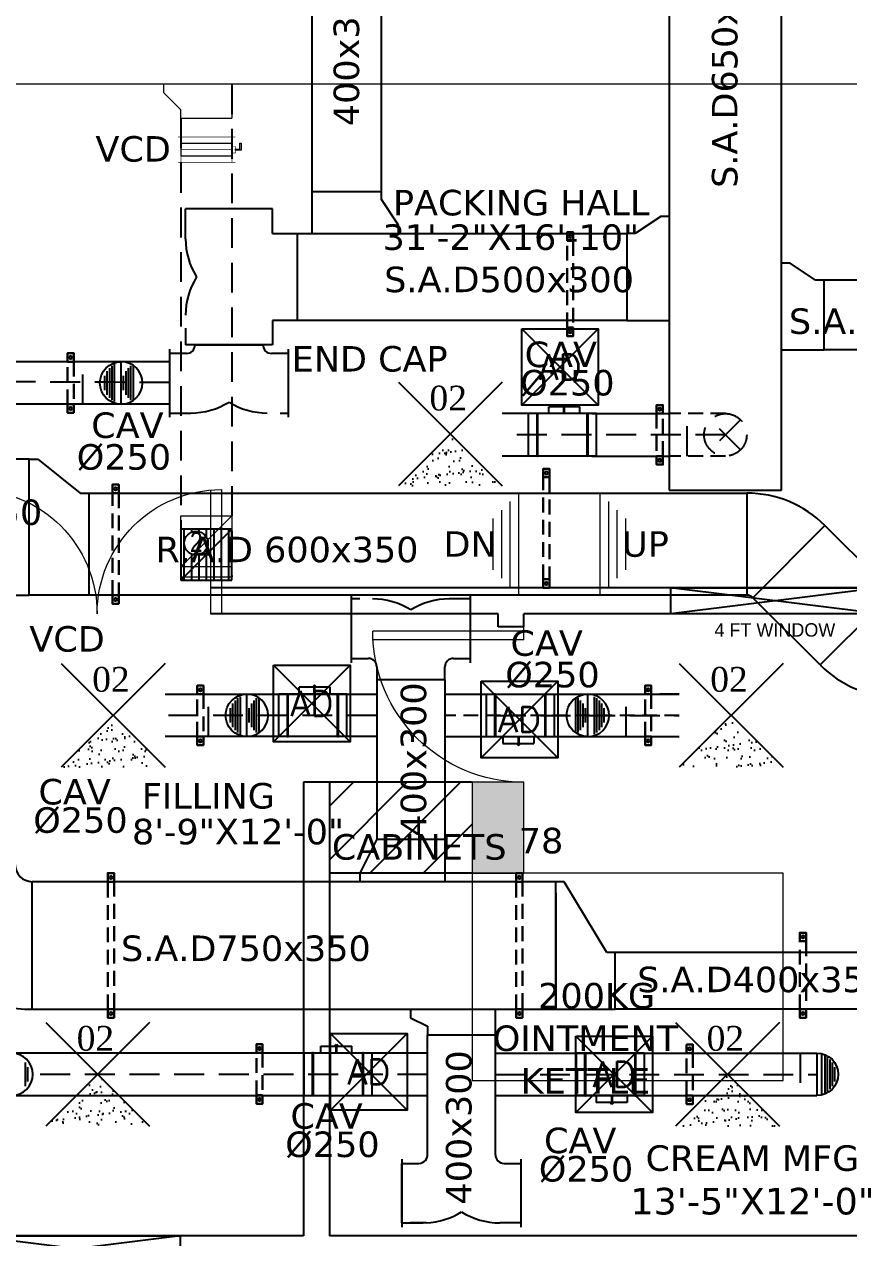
# Model space of a CAD drawing. Header units: millimetres. Extents: x -5691 to 68617, y -23008 to 84113.
# Drawn here: x 3617 to 8462, y 33340 to 40474 of the extents above; entities that cross this region are included whole.
import ezdxf
from ezdxf.enums import TextEntityAlignment as Align

# ---------------------------------------------------------------- set-up
doc = ezdxf.new("R2010")
doc.units = ezdxf.units.MM
doc.header["$LTSCALE"] = 700
doc.header["$MEASUREMENT"] = 0
doc.linetypes.add('HIDDEN', pattern=[0.375, 0.25, -0.125])
for name, color, linetype in [('Access Door', 7, 'Continuous'), ('architactur xref$0$COLUMN HATCH', 8, 'Continuous'), ('architactur xref$0$TEXT', 8, 'Continuous'), ('architactur xref$0$WALL', 8, 'Continuous'), ('architactur xref$0$WINDOOW', 8, 'Continuous'), ('CAV', 4, 'Continuous'), ('duct size', 7, 'Continuous'), ('M-AC-DIFFUSER', 3, 'Continuous'), ('rcp$0$DIF 02', 74, 'Continuous'), ('rcp$0$DIF 46', 74, 'Continuous'), ('rcp$0$Return grill 300x300', 5, 'Continuous'), ('rcp$0$RETURN GRILL-600x300', 5, 'Continuous'), ('rcp$0$X-REF', 8, 'Continuous'), ('Return Ahu-03', 1, 'Continuous'), ('Supply Ahu-03', 3, 'Continuous'), ('Supply Ahu-05', 3, 'Continuous'), ('Supply Ahu-06', 3, 'Continuous'), ('X-REF', 8, 'Continuous')]:
    doc.layers.add(name, color=color, linetype=linetype)
for name, color, linetype, lineweight in [('Return AHU-02', 1, 'Continuous', 20), ('SA-HANGERS', 21, 'Continuous', 30), ('VCD', 1, 'Continuous', 20)]:
    doc.layers.add(name, color=color, linetype=linetype, lineweight=lineweight)
doc.styles.add('AC-TEXT', font='ROMANS.SHX', dxfattribs={"height": 200})
doc.styles.add('architactur xref$0$H St Bt', font='stylu.ttf')
doc.styles.add('architactur xref$0$VERDANA', font='verdana.ttf')
doc.styles.add('rcp$0$style1', font='ARIALN.TTF')
doc.styles.add('rcp$0$TECHNICBOLD', font='times.ttf', dxfattribs={"height": 10})
doc.styles.add('VERDANA', font='verdana.ttf')

# ---------------------------------------------------------------- blocks, each defined once
blk = doc.blocks.new('*U58')
for p, q in [((0, 0), (0, 37)), ((600, 0), (600, 37))]:
    blk.add_line(p, q)
for points in [[(0, 0), (-50, 0), (-50, 37), (0, 37)], [(600, 37), (650, 37), (650, 0), (600, 0)]]:
    blk.add_lwpolyline(points)
at = {"linetype": 'HIDDEN', "ltscale": 0.5}
for points in [[(0, 37), (600, 37)], [(600, 0), (0, 0)]]:
    blk.add_lwpolyline(points, dxfattribs=at)
for centre in [(-25, 18.5), (625, 18.5)]:
    blk.add_circle(centre, 8.44)
blk = doc.blocks.new('*U59')
for p, q in [((0, 0), (0, 37)), ((600, 0), (600, 37))]:
    blk.add_line(p, q)
for points in [[(0, 0), (-50, 0), (-50, 37), (0, 37)], [(600, 37), (650, 37), (650, 0), (600, 0)]]:
    blk.add_lwpolyline(points)
at = {"linetype": 'HIDDEN', "ltscale": 0.5}
for points in [[(0, 37), (600, 37)], [(600, 0), (0, 0)]]:
    blk.add_lwpolyline(points, dxfattribs=at)
for centre in [(-25, 18.5), (625, 18.5)]:
    blk.add_circle(centre, 8.44)
blk = doc.blocks.new('*U60')
for p, q in [((0, 0), (0, 37)), ((250.1, 0), (250.1, 37))]:
    blk.add_line(p, q)
for points in [[(0, 0), (-50, 0), (-50, 37), (0, 37)], [(250.1, 37), (300.1, 37), (300.1, 0), (250.1, 0)]]:
    blk.add_lwpolyline(points)
at = {"linetype": 'HIDDEN', "ltscale": 0.5}
for points in [[(0, 37), (250.1, 37)], [(250.1, 0), (0, 0)]]:
    blk.add_lwpolyline(points, dxfattribs=at)
for centre in [(-25, 18.5), (275.1, 18.5)]:
    blk.add_circle(centre, 8.44)
blk = doc.blocks.new('*U61')
for p, q in [((0, 0), (0, 37)), ((250.1, 0), (250.1, 37))]:
    blk.add_line(p, q)
for points in [[(0, 0), (-50, 0), (-50, 37), (0, 37)], [(250.1, 37), (300.1, 37), (300.1, 0), (250.1, 0)]]:
    blk.add_lwpolyline(points)
at = {"linetype": 'HIDDEN', "ltscale": 0.5}
for points in [[(0, 37), (250.1, 37)], [(250.1, 0), (0, 0)]]:
    blk.add_lwpolyline(points, dxfattribs=at)
for centre in [(-25, 18.5), (275.1, 18.5)]:
    blk.add_circle(centre, 8.44)
blk = doc.blocks.new('*U62')
for p, q in [((0, 0), (0, 37)), ((400, 0), (400, 37))]:
    blk.add_line(p, q)
for points in [[(0, 0), (-50, 0), (-50, 37), (0, 37)], [(400, 37), (450, 37), (450, 0), (400, 0)]]:
    blk.add_lwpolyline(points)
at = {"linetype": 'HIDDEN', "ltscale": 0.5}
for points in [[(0, 37), (400, 37)], [(400, 0), (0, 0)]]:
    blk.add_lwpolyline(points, dxfattribs=at)
for centre in [(-25, 18.5), (425, 18.5)]:
    blk.add_circle(centre, 8.44)
blk = doc.blocks.new('*U63')
for p, q in [((0, 0), (0, 37)), ((750, 0), (750, 37))]:
    blk.add_line(p, q)
for points in [[(0, 0), (-50, 0), (-50, 37), (0, 37)], [(750, 37), (800, 37), (800, 0), (750, 0)]]:
    blk.add_lwpolyline(points)
at = {"linetype": 'HIDDEN', "ltscale": 0.5}
for points in [[(0, 37), (750, 37)], [(750, 0), (0, 0)]]:
    blk.add_lwpolyline(points, dxfattribs=at)
for centre in [(-25, 18.5), (775, 18.5)]:
    blk.add_circle(centre, 8.44)
blk = doc.blocks.new('*U75')
for p, q in [((0, 0), (0, 37)), ((250, 0), (250, 37))]:
    blk.add_line(p, q)
for points in [[(0, 0), (-50, 0), (-50, 37), (0, 37)], [(250, 37), (300, 37), (300, 0), (250, 0)]]:
    blk.add_lwpolyline(points)
at = {"linetype": 'HIDDEN', "ltscale": 0.5}
for points in [[(0, 37), (250, 37)], [(250, 0), (0, 0)]]:
    blk.add_lwpolyline(points, dxfattribs=at)
for centre in [(-25, 18.5), (275, 18.5)]:
    blk.add_circle(centre, 8.44)
blk = doc.blocks.new('*U76')
for p, q in [((0, 0), (0, 37)), ((250.2, 0), (250.2, 37))]:
    blk.add_line(p, q)
for points in [[(0, 0), (-50, 0), (-50, 37), (0, 37)], [(250.2, 37), (300.2, 37), (300.2, 0), (250.2, 0)]]:
    blk.add_lwpolyline(points)
at = {"linetype": 'HIDDEN', "ltscale": 0.5}
for points in [[(0, 37), (250.2, 37)], [(250.2, 0), (0, 0)]]:
    blk.add_lwpolyline(points, dxfattribs=at)
for centre in [(-25, 18.5), (275.2, 18.5)]:
    blk.add_circle(centre, 8.44)
blk = doc.blocks.new('*U78')
for p, q in [((0, 0), (0, 37)), ((510, 0), (510, 37))]:
    blk.add_line(p, q)
for points in [[(0, 0), (-50, 0), (-50, 37), (0, 37)], [(510, 37), (560, 37), (560, 0), (510, 0)]]:
    blk.add_lwpolyline(points)
at = {"linetype": 'HIDDEN', "ltscale": 0.5}
for points in [[(0, 37), (510, 37)], [(510, 0), (0, 0)]]:
    blk.add_lwpolyline(points, dxfattribs=at)
for centre in [(-25, 18.5), (535, 18.5)]:
    blk.add_circle(centre, 8.44)
blk = doc.blocks.new('CAV 250 DIA')
for p, q in [((0, 400), (0, 350)), ((0, 400), (250, 400)), ((250, 400), (250, 350)), ((0, 350), (250, 350)), ((0, 345), (0, 55)), ((0, 345), (250, 345)), ((250, 345), (250, 55)), ((250, 301.1), (290, 301.1)), ((290, 301.1), (290, 119.1)), ((290.8, 218.7), (292.2, 220.1)), ((290.8, 218.7), (297.4, 212.1)), ((292.2, 220.1), (302.2, 210.1)), ((250, 212.1), (297.4, 212.1)), ((250, 208.1), (297.4, 208.1)), ((297.4, 208.1), (290.8, 201.6)), ((290.8, 201.6), (292.2, 200.1)), ((302.2, 210.1), (292.2, 200.1)), ((250, 119.1), (290, 119.1)), ((0, 55), (250, 55)), ((0, 50), (0, 0)), ((0, 50), (250, 50)), ((0, 50), (250, 50)), ((0, 0), (250, 0)), ((250, 50), (250, 0))]:
    blk.add_line(p, q)
for centre, start, end in [((0.9, 347.5), 109.43656, 250.56344), ((249.1, 347.5), 289.43656, 70.56344), ((0.9, 52.5), 109.43656, 250.56344), ((249.1, 52.5), 289.43656, 70.56344)]:
    blk.add_arc(centre, 2.65, start, end)
blk = doc.blocks.new('*U218')
at = {"layer": 'architactur xref$0$WALL', "color": 0}
for p, q in [((60520.06, 48188.77), (60526.06, 48188.77)), ((60520.06, 48140.77), (60520.06, 48188.77)), ((60526.06, 48188.77), (60520.06, 48140.77)), ((60520.06, 48188.77), (60526.06, 48140.77)), ((60526.06, 48188.77), (60526.06, 48140.77)), ((60526.06, 48140.77), (60520.06, 48140.77))]:
    blk.add_line(p, q, dxfattribs=at)
at = {"layer": 'architactur xref$0$TEXT', "lineweight": 0, "style": 'architactur xref$0$H St Bt'}
blk.add_text('4 FT WINDOW', height=3.1104, rotation=90, dxfattribs=at).set_placement((60531.34, 48150.84))
blk = doc.blocks.new('*U219')
at = {"layer": 'architactur xref$0$WALL', "color": 0}
for p, q in [((60520.06, 48188.77), (60526.06, 48188.77)), ((60520.06, 48140.77), (60520.06, 48188.77)), ((60526.06, 48188.77), (60520.06, 48140.77)), ((60520.06, 48188.77), (60526.06, 48140.77)), ((60526.06, 48188.77), (60526.06, 48140.77)), ((60526.06, 48140.77), (60520.06, 48140.77))]:
    blk.add_line(p, q, dxfattribs=at)
at = {"layer": 'architactur xref$0$TEXT', "lineweight": 0, "style": 'architactur xref$0$H St Bt'}
blk.add_text('4 FT WINDOW', height=3.1104, rotation=90, dxfattribs=at).set_placement((60531.34, 48150.84))
blk = doc.blocks.new('architactur xref$0$D1')
at = {"layer": 'architactur xref$0$WINDOOW', "color": 0, "lineweight": 0}
for p, q in [((2995.31, -11647.76), (2960.36, -11647.76)), ((2995.31, -11647.76), (2995.31, -11650.76)), ((2995.31, -11649.76), (2960.31, -11649.76))]:
    blk.add_line(p, q, dxfattribs=at)
blk.add_arc((2995.31, -11649.76), 35, 90, 180, dxfattribs=at)
blk = doc.blocks.new('architactur xref$0$b d')
at = {"layer": 'architactur xref$0$WINDOOW', "color": 0, "lineweight": 0}
for p, q in [((67237.44, 17555.04), (67233.94, 17555.04)), ((67234.94, 17526.29), (67234.94, 17555.04)), ((67237.44, 17526.39), (67237.44, 17555.04)), ((67289.94, 17526.39), (67289.94, 17555.04)), ((67289.94, 17555.04), (67293.44, 17555.04)), ((67292.44, 17526.29), (67292.44, 17555.04))]:
    blk.add_line(p, q, dxfattribs=at)
for centre, start, end in [((67234.94, 17555.04), 270, 0), ((67292.44, 17555.04), 180, 270)]:
    blk.add_arc(centre, 28.75, start, end, dxfattribs=at)
blk = doc.blocks.new('architactur xref')
at = {"layer": 'architactur xref$0$COLUMN HATCH', "linetype": 'Continuous'}
blk.add_hatch(color=256, dxfattribs=at).paths.add_polyline_path([(258, 1418), (246, 1418), (246, 1397), (258, 1397)])
at = {"layer": 'architactur xref$0$TEXT', "lineweight": 0}
blk.add_hatch(color=256, dxfattribs=at).paths.add_polyline_path([(258, 1418), (246, 1418), (246, 1397), (258, 1397)])
at = {"layer": 'architactur xref$0$WALL'}
h = blk.add_hatch(dxfattribs=at)
h.set_pattern_fill('ANSI31', color=256, scale=70, style=0)
h.set_pattern_definition([(45, (-68945.748, -46462.391), (-6.1871843, 6.1871843), [])])
h.paths.add_polyline_path([(246, 1397), (246, 1418), (213, 1418), (213, 1397)])
at = {"layer": 'architactur xref$0$TEXT', "lineweight": 0}
blk.add_lwpolyline([(246, 1397), (258, 1397), (258, 1418), (246, 1418)], close=True, dxfattribs=at)
at = {"layer": 'architactur xref$0$WALL', "linetype": 'Continuous'}
for p, q in [((476, 1463), (185.5, 1463)), ((252, 1457), (185.5, 1457)), ((374, 1457), (258, 1457)), ((207, 1418), (207, 1313)), ((213, 1418), (213, 1313)), ((207, 1313), (102, 1313)), ((374, 1313), (213, 1313))]:
    blk.add_line(p, q, dxfattribs=at)
at = {"layer": 'architactur xref$0$WALL'}
for p, q in [((252, 1454), (252, 1457)), ((258, 1454), (258, 1457)), ((258, 1454), (252, 1454)), ((246, 1418), (207, 1418)), ((246, 1397), (213, 1397))]:
    blk.add_line(p, q, dxfattribs=at)
at = {"layer": 'architactur xref$0$WINDOOW', "lineweight": 0}
for p, q in [((252, 1457), (185.5, 1457)), ((374, 1457), (258, 1457)), ((318, 1397), (246, 1397)), ((246, 1397), (246, 1349)), ((318, 1349), (318, 1397)), ((246, 1349), (318, 1349))]:
    blk.add_line(p, q, dxfattribs=at)
at = {"layer": 'architactur xref$0$WALL', "rotation": 270}
for name, p in [('*U219', (-47848.77, 61983.06)), ('*U218', (-48010.27, 61833.06))]:
    blk.add_blockref(name, p, dxfattribs=at)
at = {"layer": 'architactur xref$0$WINDOOW', "lineweight": 0, "xscale": -1, "rotation": 180}
for name, p in [('architactur xref$0$b d', (-67104.44, 19012.04)), ('architactur xref$0$D1', (-2737.31, -10196.76))]:
    blk.add_blockref(name, p, dxfattribs=at)
at = {"layer": 'architactur xref$0$TEXT', "lineweight": 0, "style": 'architactur xref$0$VERDANA'}
for s, height, p in [('PACKING HALL', 5.9055, (227.69, 1549.23)), ('31\'-2"X16\'-10"', 5.9055, (225.28, 1541.24)), ('FILLING', 5.906, (169.57, 1411.93, -0.01)), ('8\'-9"X12\'-0"', 5.9055, (167.31, 1403.64, 0)), ('CABINETS', 5.906, (213.56, 1400.1))]:
    blk.add_text(s, height=height, dxfattribs=at).set_placement(p)
at = {"layer": 'architactur xref$0$TEXT', "lineweight": 0, "attachment_point": 5, "style": 'architactur xref$0$VERDANA'}
for s, insert, char_height, width in [('78', (261.95, 1404.45), 5.906, 5.1391), ('  200KG \\POINTMENT  KETTLE', (272.23, 1358.76, 0.01), 5.9055, 30.8085), ('CREAM MFG {\\H1.042x;13\'-5"X12\'-0"}', (310.86, 1325.91, -0.01), 5.9055, 81.4151)]:
    blk.add_mtext(s, dxfattribs=dict(at, insert=insert, char_height=char_height, width=width))
blk = doc.blocks.new('*U89')
at = {"linetype": 'Continuous', "const_width": 5}
for points in [[(400, -75), (400, -75), (-25, -75), (0, -75), (0, 125), (-25, 125), (0, 125), (400, 125), (425, 125), (400, 125), (400, -75), (425, -75), (400, -75)], [(400, 25), (0, 25)]]:
    blk.add_lwpolyline(points, dxfattribs=at)
at = {"linetype": 'Continuous'}
for points in [[(-25, 20), (-25, 30), (-60, 30), (-60, 75), (-70, 75), (-70, 20), (-25, 20)], [(400, 75), (0, 75), (0, -25), (400, -25)]]:
    blk.add_lwpolyline(points, close=True, dxfattribs=at)
at = {"linetype": 'Continuous', "const_width": 5}
blk.add_lwpolyline([(0, 0), (0, 50), (-25, 50), (-25, 0)], close=True, dxfattribs=at)
blk = doc.blocks.new('AD')
at = {"layer": 'M-AC-DIFFUSER', "color": 2}
for p, q in [((225, 225), (-225, -225)), ((225, -225), (-225, 225))]:
    blk.add_line(p, q, dxfattribs=at)
blk.add_lwpolyline([(-225, 225), (225, 225), (225, -225), (-225, -225)], close=True, dxfattribs=at)
at = {"layer": 'M-AC-DIFFUSER', "color": 2, "style": 'AC-TEXT'}
blk.add_text('AD', height=150, dxfattribs=at).set_placement((0, 0), align=Align.MIDDLE_CENTER)
blk = doc.blocks.new('rcp$0$DIFF CODE-2')
at = {"layer": 'rcp$0$DIF 02'}
h = blk.add_hatch(dxfattribs=at)
h.set_pattern_fill('AR-SAND', color=256, scale=50, style=0)
h.paths.add_polyline_path([(-20872.6, -48009.6), (-20262.6, -48009.6), (-20567.6, -47704.6)])
for p, q in [((-20872.6, -47399.6), (-20262.6, -48009.6)), ((-20262.6, -47399.6), (-20872.6, -48009.6))]:
    blk.add_line(p, q, dxfattribs=at)
at = {"layer": 'rcp$0$DIF 02', "color": 1, "style": 'rcp$0$TECHNICBOLD'}
blk.add_text('02', height=145.64, dxfattribs=at).set_placement((-20690.5, -47565.6))
blk = doc.blocks.new('rcp$0$grill 2')
at = {"layer": 'rcp$0$Return grill 300x300'}
for p, q in [((-181725.9, 9716.9), (-182025.9, 9716.9)), ((-182025.9, 9716.9), (-182025.9, 9416.9)), ((-181725.9, 9716.9), (-182025.9, 9416.9)), ((-182007.4, 9716.9), (-182007.4, 9416.9)), ((-181963.7, 9716.9), (-181963.7, 9698)), ((-181919.9, 9716.9), (-181919.9, 9701.3)), ((-181876.2, 9716.9), (-181876.2, 9668)), ((-181832.4, 9716.9), (-181832.4, 9416.9)), ((-181788.7, 9716.9), (-181788.7, 9416.9)), ((-181744.9, 9716.9), (-181744.9, 9416.9)), ((-181725.9, 9416.9), (-181725.9, 9716.9)), ((-181963.7, 9569.2), (-181963.7, 9416.9)), ((-181919.9, 9566), (-181919.9, 9416.9)), ((-181876.2, 9599.2), (-181876.2, 9416.9)), ((-182025.9, 9416.9), (-181725.9, 9416.9))]:
    blk.add_line(p, q, dxfattribs=at)
blk.add_ellipse((-181935.9, 9633.6), major_axis=(49.3, 49.3), ratio=1, start_param=5.497787, end_param=11.780972, dxfattribs=at)
at = {"layer": 'rcp$0$Return grill 300x300', "color": 7, "style": 'rcp$0$style1'}
blk.add_text('2', height=117.4, dxfattribs=at).set_placement((-181934.8, 9581.9, -0.4), align=Align.CENTER)
blk = doc.blocks.new('rcp')
at = {"layer": 'rcp$0$X-REF', "xscale": 25.39999999999418, "yscale": 25.39999999999418, "zscale": 25.39999999999418}
blk.add_blockref('architactur xref', (0, 0), dxfattribs=at)
at = {"layer": 'rcp$0$DIF 46'}
for p in [(26688.5, 85768.9, -475), (24706.7, 84115.3, -475), (28338.6, 84115.3, -475), (24615.4, 82004.8), (28317.2, 82004.8)]:
    blk.add_blockref('rcp$0$DIFF CODE-2', p, dxfattribs=at)
at = {"layer": 'rcp$0$RETURN GRILL-600x300'}
blk.add_blockref('rcp$0$grill 2', (186562.4, 27789.4), dxfattribs=at)

msp = doc.modelspace()

# ---------------------------------------------------------------- block references
at = {"layer": 'X-REF', "ltscale": 8}
msp.add_blockref('rcp', (0, 0), dxfattribs=at)

# ---------------------------------------------------------------- next in the draw order: block references
at = {"layer": 'X-REF', "xscale": 25.39999999999418, "yscale": 25.39999999999418, "zscale": 25.39999999999418}
msp.add_blockref('architactur xref', (0, 0), dxfattribs=at)

# ---------------------------------------------------------------- next in the draw order: linework, layer by layer
at = {"layer": 'Return AHU-02'}
for p, q in [((12022.5, 40121.3), (-3015.2, 40121.3)), ((4436.5, 40071.3), (4436.5, 40121.3, -50)), ((4836.5, 40121.3), (4836.5, 39921.3)), ((4536.5, 39971.3), (4436.5, 40071.3)), ((4536.5, 39921.3), (4536.5, 39971.3)), ((4536.5, 39921.3), (4836.5, 39921.3))]:
    msp.add_line(p, q, dxfattribs=at)
at = {"layer": 'Return AHU-02', "ltscale": 8}
for p, q in [((6522.6, 37117.3, 50), (6522.6, 37717.3, 50)), ((7001.3, 37117.3, 50), (7001.3, 37717.3, 50)), ((6422.6, 37217.3, 50), (6422.6, 37617.3, 50)), ((6472.6, 37167.3, 50), (6472.6, 37667.3, 50)), ((7051.3, 37167.3, 50), (7051.3, 37667.3, 50)), ((7101.3, 37217.3, 50), (7101.3, 37617.3, 50)), ((4836.5, 37584.7), (4536.5, 37284.7)), ((6372.6, 37267.3, 50), (6372.6, 37567.3, 50)), ((7151.3, 37267.3, 50), (7151.3, 37567.3, 50)), ((4536.5, 37225.8), (4836.5, 37225.8))]:
    msp.add_line(p, q, dxfattribs=at)
msp.add_lwpolyline([(4536.5, 37584.7), (4836.5, 37584.7), (4836.5, 37284.7), (4536.5, 37284.7)], close=True, dxfattribs=at)
at = {"layer": 'Return Ahu-03', "linetype": 'HIDDEN'}
for p, q in [((4836.5, 40121.3), (4836.5, 37225.8)), ((4536.5, 39921.3), (4536.5, 37225.8))]:
    msp.add_line(p, q, dxfattribs=at)
at = {"layer": 'Return Ahu-03'}
for p, q in [((3646.2, 37917.3, 50), (1725.5, 37917.3, 50)), ((3646.2, 37917.3, 50), (3696.2, 37917.3, 50)), ((3646.2, 37117.3, 50), (3646.2, 37917.3, 50)), ((3696.2, 37917.3, 50), (3946.2, 37717.3, 50)), ((3946.2, 37717.3, 50), (3996.2, 37717.3, 50)), ((3996.2, 37717.3, 50), (3996.2, 37117.3, 50)), ((3996.2, 37717.3, 50), (6810.6, 37717.3, 50)), ((6810.6, 37717.3, 50), (7862.3, 37717.2, 50)), ((7862.3, 37717.2, 50), (7862.3, 37117.2, 50)), ((8321.9, 37526.9), (7897.7, 37102.6)), ((8717.4, 37131.6, 50), (8322, 37527)), ((1725.5, 37117.3, 50), (3646.2, 37117.3, 50)), ((3996.2, 37117.3, 50), (3646.2, 37117.3, 50)), ((6810.6, 37117.3, 50), (3996.2, 37117.3, 50)), ((7862.3, 37117.3, 50), (6810.6, 37117.3, 50)), ((8293.2, 36707.3, 50), (7897.8, 37102.7, 50)), ((8293.1, 36707.2, -75.3), (8717.3, 37131.5, -75.3))]:
    msp.add_line(p, q, dxfattribs=at)
for centre, radius, start, end in [((7862.3, 37067.2), 650, 45, 90), ((7862.3, 37067.5, 50), 50, 45, 90), ((8752.7, 37166.8, -75.3), 650, 225, 270)]:
    msp.add_arc(centre, radius, start, end, dxfattribs=at)
at = {"layer": 'Supply Ahu-03', "ltscale": 600}
for p, q in [((5306.5, 41657.4, 890), (5306.5, 39243.3, 445)), ((7407, 41013.4, 390), (7407, 37735.1, 390)), ((8067, 37735.1, 390), (8067, 40971, 390)), ((5074.9, 39388.3, 445), (4564.9, 39388.3, 445)), ((4564.9, 39213.3, 445), (4564.9, 39388.3, 445)), ((5074.9, 39243.3, 445), (5074.9, 39388.3, 445)), ((5816.5, 39293.3, 445), (5716.5, 39443.3, 445)), ((7357, 39343.3, 445), (7207, 39243.3, 445)), ((7407, 39343.3, 445), (7357, 39343.3, 445)), ((5074.9, 39243.3, 445), (7157, 39243.3, 445)), ((5219.8, 39243.3, 445), (5219.9, 38733.3, 445)), ((5816.5, 39243.3, 445), (5816.5, 39293.3, 445)), ((7157, 39243.3, 445), (7157, 38733.3, 445)), ((8117, 39070.1, 390), (8067, 39070.1, 390)), ((8267, 38970.1, 390), (8117, 39070.1, 390)), ((9581.5, 38970.1, -275.7), (8317, 38970.1, 390)), ((8317, 38560.1, 700), (8317, 38970.1, 390)), ((5219.8, 38733.3, 445), (5074.9, 38733.3, 445)), ((5074.9, 38733.3, 445), (5074.9, 38588.3, 445)), ((7157, 38733.3, 445), (5192.1, 38733.3, 445)), ((7157, 38733.3, 445), (7407, 38733.3, 445)), ((5074.9, 38588.3, 445), (4564.9, 38588.3, 445)), ((8067, 38560.1, 390), (8317, 38560.1, 390)), ((9581.4, 38560.4, 68.3), (8317, 38560.1, 700)), ((7407, 37735.1, 390), (8067.1, 37735.1, 335))]:
    msp.add_line(p, q, dxfattribs=at)
at = {"layer": 'Supply Ahu-03'}
for p, q in [((5716.5, 39443.3, 445), (5716.5, 39493.3, 445)), ((5074.9, 39243.3, 445), (5219.8, 39243.3, 445)), ((7207, 39243.3, 445), (7157, 39243.3, 445)), ((8317, 38970.1, 390), (8267, 38970.1, 390)), ((4564.9, 38688.2, 445), (4564.9, 38588.3, 445)), ((4569.9, 38538.3, 445), (4469.9, 38538.3, 445)), ((4619.9, 38588.3, 445), (5019.9, 38588.3, 445)), ((5169.9, 38538.3, 445), (5069.9, 38538.3, 445)), ((4469.9, 38188.3, 445), (4594.9, 38188.3, 445)), ((5120, 38188.3, 445), (5169.9, 38188.3, 445)), ((6580.2, 38184.9, 1386.8), (6425.9, 38185, 770)), ((6580.2, 37935.2, 459.2), (6425.9, 37935.2, 305)), ((5588.5, 37095.4, 925), (5538.6, 37095.4, 925)), ((6238.6, 37095.4, 925), (6113.6, 37095.4, 925)), ((5538.6, 36745.4, 925), (5638.6, 36745.4, 925)), ((6138.6, 36745.4, 925), (6238.6, 36745.4, 925)), ((5688.6, 36695.4, 925), (5688.6, 36620.4, 925)), ((6088.6, 36620.4, 925), (6088.6, 36695.4, 925)), ((6088.6, 36620.4, 925), (5688.6, 36620.4, 925)), ((5688.6, 36620.4, 925), (5688.6, 35683, 925)), ((6088.6, 36620.4, 925), (6088.6, 35433, 450)), ((4444.2, 36535.7, -475), (5688.6, 36535.7, -475)), ((6088.6, 36535.7, -475), (7466, 36535.7, -475)), ((7466, 36535.7, -475), (7351.1, 36535.7, -475)), ((5688.6, 36285.7, -475), (4444.2, 36285.7, -475)), ((6088.6, 36285.7, -475), (7466, 36285.7, -475)), ((7351.1, 36285.7, -475), (7466, 36285.7, -475)), ((5688.6, 35683, 925), (5588.6, 35483, 925)), ((5688.6, 35683, 925), (6088.6, 35683, 925)), ((5588.6, 35483, 925), (5588.6, 35433, 900)), ((6739.7, 35433, 450), (3663.3, 35433, 450)), ((3663.3, 34683, 450), (3663.3, 35433, 450)), ((6739.7, 34683, 450), (6739.7, 35433, 450)), ((8928.1, 35016.9, 450), (7089.7, 35016.9, 450)), ((7089.7, 34683, 450), (7089.7, 35016.9, 450)), ((3663.3, 34683, 450), (7089.7, 34683, 450)), ((5885.8, 34683, 475), (5885.8, 34633, 475)), ((6385.8, 33826.5, -590.6), (6385.8, 34683, 450)), ((8928.1, 34683, 450), (7089.7, 34683, 450)), ((5885.8, 34633, 475), (5985.8, 34583, 475)), ((5985.8, 34583, 475), (5985.8, 34533, 475)), ((5985.8, 34533, 475), (6385.8, 34533, 475)), ((5985.8, 33820.6, -504.4), (5985.8, 34533, 475)), ((5985.8, 34425.2, 114.2), (3542.2, 34425.2, -901.2)), ((6385.8, 34425.2, 139.8), (7630.7, 34425.2, -440.6)), ((3542.2, 34175.2, -1109.8), (5985.8, 34175.2, 140.7)), ((6385.8, 34175.2, -440.6), (7630.1, 34175.2, -440.6)), ((5835.8, 33426.8, -590.6), (5835.8, 33776.8, -590.6)), ((5835.8, 33776.8, -590.6), (5935.8, 33776.8, -590.6)), ((5835.8, 33426.8, -590.6), (5835.8, 33776.8, -590.6)), ((5835.8, 33426.8, -590.6), (5835.8, 33776.8, -590.6)), ((6435.8, 33776.8, -590.6), (6535.8, 33776.8, -590.6)), ((6535.8, 33426.8, -590.6), (6535.8, 33776.8, -590.6)), ((5835.8, 33426.8, -590.6), (5960.8, 33426.8, -590.6)), ((5979.1, 33427.2, -590.6), (5885.8, 33426.8, -590.6)), ((6535.8, 33426.8, -590.6), (6410.8, 33426.8, -590.6))]:
    msp.add_line(p, q, dxfattribs=at)
at = {"layer": 'Supply Ahu-03', "extrusion": (0, 0, -1)}
for p, q in [((6789.7, 35433, 450), (6739.7, 35433, 450)), ((7039.7, 35016.9, 450), (6789.7, 35433, 450)), ((6739.7, 35366.9, 450), (6739.7, 34683, 450)), ((7089.7, 35016.9, 450), (7039.7, 35016.9, 450)), ((7089.7, 34683, 450), (7089.7, 35016.9, 450))]:
    msp.add_line(p, q, dxfattribs=at)
at = {"layer": 'Supply Ahu-03', "linetype": 'HIDDEN', "elevation": -25}
msp.add_lwpolyline([(5688.6, 36410.7), (4444.2, 36410.7)], dxfattribs=at)
at = {"layer": 'Supply Ahu-03'}
for centre, radius, start, end in [((4989.9, 39213.3, 445), 425, 180, 211.96572), ((4989.9, 38763.3, 445), 425, 148.03428, 180), ((4569.9, 38588.3, 445), 50, 270, 0), ((5069.9, 38588.3, 445), 50, 180, 270), ((4594.9, 38613.3, 445), 425, 270, 301.96572), ((5044.9, 38613.3, 445), 425, 238.03428, 270), ((5663.6, 36670.4, 925), 425, 58.03428, 90), ((6113.6, 36670.4, 925), 425, 90, 121.96572), ((5638.6, 36695.4, 925), 50, 0, 90), ((6138.6, 36695.4, 925), 50, 90, 180), ((3663.3, 35533, 450), 850, 180.00302, 270), ((3663.3, 35533, 450), 100, 180.0257, 270), ((5935.4, 33827.6, 1540.6), 50.8, 270.3855, 7.90543), ((6435.8, 33826.8, -590.6), 50, 180.24814, 270), ((5960.8, 33851.8, -590.6), 425, 272.47403, 301.96572), ((6410.8, 33851.8, -590.6), 425, 238.03428, 270)]:
    msp.add_arc(centre, radius, start, end, dxfattribs=at)
at = {"layer": 'Supply Ahu-05'}
for p, q in [((5716.5, 39489, 297.7), (5716.5, 41730.3, 890)), ((4133.2, 38264.8, 600), (4133.2, 38465.3, 600)), ((4148, 38255.3, 600), (4148, 38474.7, 600)), ((4186.5, 38240.1, 600), (4186.5, 38490.1, 600)), ((4186.5, 38240, 600), (4186.5, 38490, 600)), ((4243.4, 38264.8, 600), (4243.4, 38465.3, 600)), ((4258.2, 38262.7, 600), (4258.2, 38467.5, 600)), ((4090.2, 38322.8, 600), (4090.2, 38407.2, 600)), ((4104.6, 38294.7, 600), (4104.6, 38435.4, 600)), ((4118.9, 38277.2, 600), (4118.9, 38452.8, 600)), ((4200.4, 38322.8, 600), (4200.4, 38407.2, 600)), ((4214.8, 38294.7, 600), (4214.8, 38435.4, 600)), ((4229.1, 38277.2, 600), (4229.1, 38452.8, 600)), ((6952, 38185.1, 390), (7407, 38185.2, 390)), ((6952, 37935.1, 390), (7407, 37935.2, 390)), ((4925.1, 36285.8, -475), (4925.1, 36535.8, -475)), ((4925.1, 36285.7, -475), (4925.1, 36535.7, -475)), ((6929, 36285.8, -475), (6929, 36535.8, -475)), ((6929, 36285.7, -475), (6929, 36535.7, -475)), ((4843.2, 36340.4, -475), (4843.2, 36481.1, -475)), ((4857.5, 36322.9, -475), (4857.5, 36498.5, -475)), ((4871.8, 36310.5, -475), (4871.8, 36511, -475)), ((4886.6, 36301, -475), (4886.6, 36520.4, -475)), ((4953.4, 36340.4, -475), (4953.4, 36481.1, -475)), ((4967.7, 36322.9, -475), (4967.7, 36498.5, -475)), ((4982, 36310.5, -475), (4982, 36511, -475)), ((4996.8, 36308.4, -475), (4996.8, 36513.2, -475)), ((6857.3, 36308.4, -475), (6857.3, 36513.2, -475)), ((6872.1, 36310.5, -475), (6872.1, 36511, -475)), ((6886.4, 36322.9, -475), (6886.4, 36498.5, -475)), ((6900.7, 36340.4, -475), (6900.7, 36481.1, -475)), ((6967.5, 36301, -475), (6967.5, 36520.4, -475)), ((6982.3, 36310.5, -475), (6982.3, 36511, -475)), ((6996.6, 36322.9, -475), (6996.6, 36498.5, -475)), ((7010.9, 36340.4, -475), (7010.9, 36481.1, -475)), ((4828.8, 36368.5, -475), (4828.8, 36452.9, -475)), ((4939, 36368.5, -475), (4939, 36452.9, -475)), ((6915.1, 36368.5, -475), (6915.1, 36452.9, -475)), ((7025.2, 36368.5, -475), (7025.2, 36452.9, -475)), ((4226.3, 34683), (4605.3, 34683)), ((7444.6, 34425.2), (8275.1, 34425.2)), ((8275.1, 34425.2), (8275.1, 34175.2)), ((8302, 34418.2), (8302, 34182.2)), ((8320.7, 34409.9), (8320.7, 34190.5)), ((8335.5, 34400.4), (8335.5, 34200)), ((3624.1, 34229.9, -901.2), (3624.1, 34370.6, -901.2)), ((3638.4, 34258, -901.2), (3638.4, 34342.5, -901.2)), ((8349.8, 34388), (8349.8, 34212.4)), ((8364.1, 34370.5), (8364.1, 34229.9)), ((8378.5, 34342.4), (8378.5, 34258)), ((7444.6, 34175.2), (8275.1, 34175.2))]:
    msp.add_line(p, q, dxfattribs=at)
at = {"layer": 'Supply Ahu-05', "ltscale": 8}
for p, q in [((5716.5, 39489, 380.3), (5306.5, 39489, 820.7)), ((4469.9, 38563.3, 445), (4469.9, 38163.3, 445)), ((5169.9, 38163.3, 445), (5169.9, 38563.3, 445)), ((5538.6, 37120.4, 925), (5538.6, 36720.4, 925)), ((6238.6, 36720.4, 925), (6238.6, 37120.4, 925)), ((5835.8, 33801.8, -590.6), (5835.8, 33401.8, -590.6)), ((6535.8, 33401.8, -590.6), (6535.8, 33801.8, -590.6))]:
    msp.add_line(p, q, dxfattribs=at)
at = {"layer": 'Supply Ahu-05', "linetype": 'HIDDEN'}
for p, q in [((3961.5, 38240, 600), (3961.5, 38490, 600)), ((7512, 37935.2, 390), (7512, 38185.2, 390)), ((7825.4, 38148.6, 390), (7648.7, 37971.8, 390)), ((7825.4, 37971.8, 390), (7648.7, 38148.6, 390)), ((4700.1, 36285.7, -475), (4700.1, 36535.7, -475)), ((7154, 36285.7, -475), (7154, 36535.7, -475)), ((8176.8, 34425.2), (8176.8, 34175.2)), ((5985.8, 34300.2), (3667.2, 34300.2, -901.2)), ((6385.8, 34300.2, -440.6), (8275.1, 34300.2, -440.6))]:
    msp.add_line(p, q, dxfattribs=at)
at = {"layer": 'Supply Ahu-05', "linetype": 'HIDDEN', "ltscale": 0.5}
for p, q in [((7737, 38185.2, 390), (7407, 38185.2, 390)), ((7737, 37935.2, 390), (7407, 37935.2, 390)), ((7466, 36410.7, -475), (6088.6, 36410.7, -475))]:
    msp.add_line(p, q, dxfattribs=at)
at = {"layer": 'Supply Ahu-05', "linetype": 'HIDDEN'}
for points, elevation in [([(7737, 38060.2), (6425.9, 38060.2)], 390), ([(6388.6, 36410.7), (7466, 36410.7)], -475)]:
    msp.add_lwpolyline(points, dxfattribs=dict(at, elevation=elevation))
msp.add_circle((7737, 38060.2, 390), 125, dxfattribs=at)
msp.add_arc((3254.7, -133275.2, 600), 171646.5, 89.594377, 90.280914, dxfattribs=at)
at = {"layer": 'Supply Ahu-05', "extrusion": (0, 0, -1)}
for centre, major_axis in [((4186.5, 38365, 600), (0, 125)), ((4925.1, 36410.7, -475), (0, 125)), ((6929, 36410.8, -475), (0, 125)), ((8275.1, 34300.2), (0, -125))]:
    msp.add_ellipse(centre, major_axis=major_axis, ratio=1, start_param=3.141593, end_param=6.283185, dxfattribs=at)
at = {"layer": 'Supply Ahu-05'}
for centre in [(4186.5, 38365.1, 600), (4925.1, 36410.8, -475), (6929, 36410.7, -475), (3542.2, 34300.2, -901.2)]:
    msp.add_ellipse(centre, major_axis=(0, 125), ratio=1, start_param=3.141593, end_param=6.283185, dxfattribs=at)
at = {"layer": 'Supply Ahu-06'}
for p, q in [((4469.9, 38490.1, 679.7), (3563.3, 38490.1, 317.6)), ((4469.9, 38240.1, 662.3), (3563.3, 38240.1, 408.1))]:
    msp.add_line(p, q, dxfattribs=at)

# ---------------------------------------------------------------- next in the draw order: block references
at = {"layer": 'Access Door'}
for p in [(6765.1, 38459.2), (5306.5, 36480.6), (6526.6, 36386.7, -475), (5641.2, 34314.6), (7083.1, 34300.2, -440.6)]:
    msp.add_blockref('AD', p, dxfattribs=at)
at = {"layer": 'CAV', "xscale": -1}
for p, rotation in [((6580.2, 37935.2, 1025.7), 270), ((5112.7, 36285.7, 900), 270), ((6730.5, 36535.7, -475), 90)]:
    msp.add_blockref('CAV 250 DIA', p, dxfattribs=dict(at, rotation=rotation))
at = {"layer": 'CAV'}
for p, rotation in [((5661.2, 34176.2), 90), ((6859, 34425.2, -440.6), 270)]:
    msp.add_blockref('CAV 250 DIA', p, dxfattribs=dict(at, rotation=rotation))
at = {"layer": 'SA-HANGERS'}
for name, p, rotation in [('*U78', (6806.2, 39201, 445), 270.0018899840079), ('*U76', (3871, 38490.3, 233.9), 270.0018899840079), ('*U59', (6666.1, 37810.7, 50), 270.0018899840079), ('*U58', (4135, 37717.3, 50), 270.0018899840087), ('*U61', (4633, 36535.7, -475), 270.0018899840079), ('*U60', (7264.6, 36535.7, -475), 270.0018899840079), ('*U63', (4107.5, 35433, 450), 270.0018899840079), ('*U63', (6507.5, 35433, 450), 270.0018899840079), ('*U62', (8174.1, 35083, 450), 270.0018899840079), ('*U76', (4980.7, 34427.5, 41.3), 270.0018899840079), ('*U75', (7508.9, 34425.2, 34.4), 270.0018899840079)]:
    msp.add_blockref(name, p, dxfattribs=dict(at, rotation=rotation))
at = {"layer": 'SA-HANGERS', "xscale": -1, "rotation": 89.99811001599207}
msp.add_blockref('*U75', (7369.6, 38185.2, 390), dxfattribs=at)
at = {"layer": 'VCD', "ltscale": 100, "xscale": -0.749999999999652, "yscale": 0.749999999999652, "zscale": 0.749999999999652}
msp.add_blockref('*U89', (4838.4, 39717.9), dxfattribs=at)

# ---------------------------------------------------------------- next in the draw order: texts
at = {"layer": 'duct size', "style": 'VERDANA'}
for s, p in [('S.A.D650x400', (7807.5, 39512.1)), ('400x300', (5584.4, 39874.9, 512.9)), ('400x300', (5978.6, 35697.6, 925)), ('400x300', (6244.7, 33534.6, 468))]:
    msp.add_text(s, height=150, rotation=90, dxfattribs=at).set_placement(p)
for s, p in [('VCD', (4035.3, 39666.4, 755.1)), ('S.A.D500x300', (5731.7, 38898.9, 600)), ('S.A.D400x300', (8110.2, 38653.5, 1115.1)), ('CAV', (6557.4, 38458.3, -1596.4)), ('END CAP', (5188.4, 38432.1, -167.2)), ('%%C250', (6530.9, 38291.7, -792)), ('CAV', (4010.4, 38041.9, -1048)), ('%%C250', (3925.1, 37855.4, 50)), ('R.A.D  800x350', (2111.3, 37530)), ('R.A.D 600x350', (4387.8, 37311.2, 524.7)), ('DN', (6080.3, 37343.5, 650)), ('UP', (7129.9, 37343.5, 650)), ('VCD', (3646.9, 36785.5, 755.1)), ('CAV', (6474, 36760.9, -1956.5)), ('%%C250', (6443.4, 36575.6, -1152)), ('CAV', (3700.2, 35887, -179.5)), ('%%C250', (3669.6, 35720.4, 625)), ('S.A.D750x350', (4185.2, 34966.5, 896)), ('S.A.D400x350', (7218.5, 34783.3, 550)), ('CAV', (5180.9, 33980.7, -2303.8)), ('%%C250', (5150.3, 33814.1, -1499.4)), ('CAV', (6671.2, 33836.7, -2303.8)), ('%%C250', (6640.6, 33670.1, -1499.4))]:
    msp.add_text(s, height=150, dxfattribs=at).set_placement(p)

doc.saveas('drawing.dxf')
